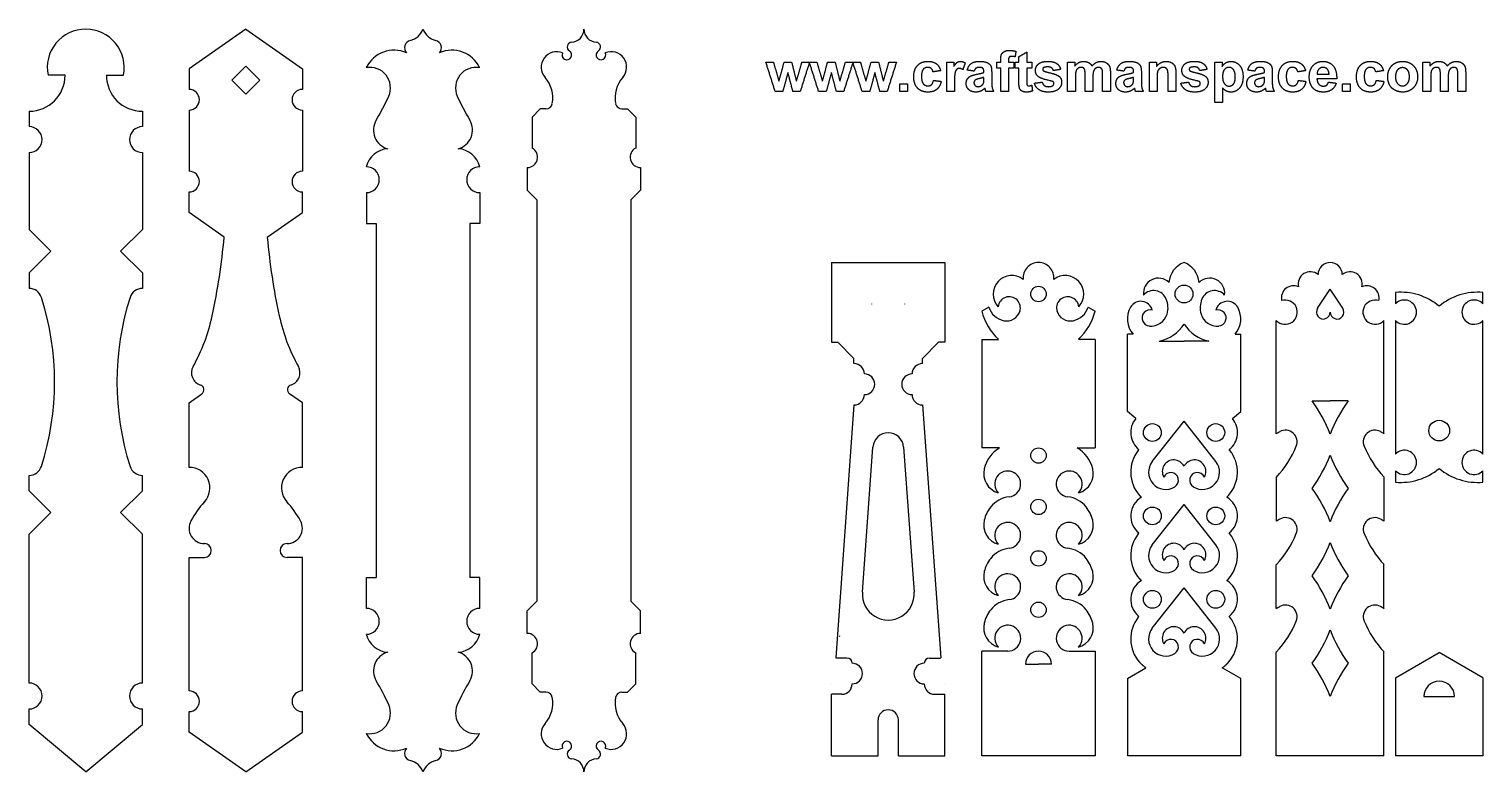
# Model space of a CAD drawing. Header units: millimetres. Extents: x -1019 to 824, y -1132 to 1157.
# Drawn here: x -1018 to 778, y -1132 to -214 of the extents above; entities that cross this region are included whole.
import ezdxf

# ---------------------------------------------------------------- set-up
doc = ezdxf.new("R2010")
doc.units = ezdxf.units.MM
doc.header["$MEASUREMENT"] = 0
doc.layers.add('Layer 03', color=5, linetype='Continuous')

msp = doc.modelspace()

# ---------------------------------------------------------------- linework, layer by layer
at = {"layer": 'Layer 03'}
for p, q in [((-973.2, -271.2), (-994.2, -271.2)), ((-922.2, -271.2), (-901.2, -271.2)), ((-386.3, -312.8), (-396.3, -322.8)), ((-396.3, -322.8), (-396.3, -361.2)), ((-278.3, -312.8), (-268.3, -322.8)), ((-268.3, -322.8), (-268.3, -361.2)), ((-390.3, -425.2), (-390.3, -920.7)), ((-274.3, -425.2), (-274.3, -920.7)), ((-1017.7, -461.7), (-990.8, -488.5)), ((-877.7, -461.7), (-904.6, -488.5)), ((-589.1, -454.2), (-589.1, -891.7)), ((-473.1, -454.2), (-473.1, -891.7)), ((-990.8, -488.5), (-1017.7, -515.4)), ((-904.6, -488.5), (-877.7, -515.4)), ((-26.4, -502.5), (113.6, -502.5)), ((-26.4, -502.5), (-26.4, -601)), ((113.6, -502.5), (113.6, -601)), ((574, -559), (589.5, -535.5)), ((605.1, -559), (589.5, -535.5)), ((670.2, -539.4), (670.2, -553.6)), ((778.2, -553.6), (778.2, -539.4)), ((523, -714), (523, -574)), ((656, -714), (656, -574)), ((670.2, -574), (670.2, -739.2)), ((778.2, -739.2), (778.2, -574)), ((339, -686.6), (339, -591)), ((479, -686.6), (479, -591)), ((-18.7, -601), (1.3, -621)), ((105.8, -601), (85.8, -621)), ((369.7, -748.2), (409, -698.5)), ((448.3, -748.2), (409, -698.5)), ((11.6, -909.8), (24.6, -730.5)), ((62.5, -730.5), (75.5, -909.8)), ((352.5, -734.5), (353.3, -733.5)), ((465.6, -734.5), (464.8, -733.5)), ((670.2, -759.6), (670.2, -773.8)), ((778.2, -773.8), (778.2, -759.6)), ((-990.8, -811.3), (-1017.7, -784.4)), ((-904.6, -811.3), (-877.7, -784.4)), ((369.7, -851.2), (409, -801.5)), ((448.3, -851.2), (409, -801.5)), ((-1017.7, -838.1), (-990.8, -811.3)), ((-877.7, -838.1), (-904.6, -811.3)), ((-1017.7, -1021.9), (-1017.7, -838.1)), ((-877.7, -1021.9), (-877.7, -838.1)), ((352.5, -837.5), (353.3, -836.5)), ((465.6, -837.5), (464.8, -836.5)), ((-820.1, -1031.7), (-820.1, -866.7)), ((-680.1, -1031.7), (-680.1, -866.7)), ((523, -930), (523, -875.4)), ((656, -930), (656, -875.4)), ((-601.1, -891.7), (-589.1, -891.7)), ((-601.1, -929.7), (-601.1, -891.7)), ((-461.1, -891.7), (-473.1, -891.7)), ((-461.1, -929.7), (-461.1, -891.7)), ((369.7, -954.2), (409, -904.5)), ((448.3, -954.2), (409, -904.5)), ((352.5, -940.5), (353.3, -939.5)), ((465.6, -940.5), (464.8, -939.5)), ((-15.7, -964.4), (-16.6, -964.2)), ((-396.3, -1023), (-396.3, -984.7)), ((-268.3, -1023), (-268.3, -984.7)), ((191.2, -982.5), (159.2, -982.5)), ((159.2, -1112), (159.2, -982.5)), ((267.1, -982.5), (299.2, -982.5)), ((523, -1112), (523, -983.4)), ((656, -1112), (656, -983.4)), ((778.2, -1015.4), (724.2, -984.3)), ((-386.3, -1033), (-396.3, -1023)), ((-278.3, -1033), (-268.3, -1023)), ((339, -1016.3), (339, -1112)), ((479, -1112), (479, -1016.3)), ((-26.4, -1112), (-26.4, -1035.7)), ((113.6, -1112), (113.6, -1035.7)), ((299.2, -1112), (159.2, -1112)), ((479, -1112), (339, -1112)), ((656, -1112), (523, -1112)), ((778.2, -1112), (670.2, -1112))]:
    msp.add_line(p, q, dxfattribs=at)
for points in [[(-750.1, -214.2), (-820.1, -263.2)], [(-750.1, -214.2), (-680.1, -263.2)], [(-820.1, -263.2), (-820.1, -288.7)], [(-750.1, -259.9), (-767.4, -277.3), (-750.1, -294.6)], [(-750.1, -259.9), (-732.8, -277.3), (-750.1, -294.6)], [(-680.1, -263.2), (-680.1, -288.7)], [(-1017.7, -315.7), (-1017.7, -334.7)], [(-877.7, -315.7), (-877.7, -334.7)], [(-820.1, -314.2), (-820.1, -389.8)], [(-680.1, -314.2), (-680.1, -389.8)], [(-379.3, -312.8), (-386.3, -312.8)], [(-285.3, -312.8), (-278.3, -312.8)], [(-1017.7, -366.7), (-1017.7, -461.7)], [(-877.7, -366.7), (-877.7, -461.7)], [(-402.3, -385.2), (-402.3, -413.2)], [(-262.3, -385.2), (-262.3, -413.2)], [(-820.1, -440.8), (-820.1, -415.3)], [(-680.1, -440.8), (-680.1, -415.3)], [(-601.1, -416.2), (-601.1, -454.2), (-589.1, -454.2)], [(-461.1, -416.2), (-461.1, -454.2), (-473.1, -454.2)], [(-402.3, -413.2), (-390.3, -425.2)], [(-262.3, -413.2), (-274.3, -425.2)], [(-776.7, -471.2), (-820.1, -440.8)], [(-723.5, -471.2), (-680.1, -440.8)], [(-1017.7, -515.4), (-1017.7, -534.4)], [(-877.7, -515.4), (-877.7, -534.4)], [(167.9, -557.5), (159.2, -562.5)], [(290.5, -557.5), (299.2, -562.5)], [(346.1, -591), (339, -591)], [(472, -591), (479, -591)], [(-26.4, -601), (-18.7, -601)], [(113.6, -601), (105.8, -601)], [(159.2, -597.4), (159.2, -731.4)], [(159.2, -597.4), (179.8, -597.4)], [(299.2, -597.4), (278.5, -597.4)], [(299.2, -597.4), (299.2, -731.4)], [(378.3, -599.7), (409, -599.7)], [(439.7, -599.7), (409, -599.7)], [(1.3, -627.4), (1.3, -621)], [(85.8, -627.4), (85.8, -621)], [(-820.1, -675.7), (-804.2, -664.5)], [(-820.1, -755.7), (-820.1, -675.7)], [(-680.1, -675.7), (-696, -664.5)], [(-680.1, -755.7), (-680.1, -675.7)], [(1.3, -678.4), (-21.3, -990.8)], [(85.8, -678.4), (108.4, -990.8)], [(567.3, -673.4), (589.5, -673.4)], [(611.8, -673.4), (589.5, -673.4)], [(349.4, -695.3), (339, -686.6)], [(468.7, -695.3), (479, -686.6)], [(181.2, -731.4), (159.2, -731.4)], [(277.1, -731.4), (299.2, -731.4)], [(-1017.7, -784.4), (-1017.7, -765.4)], [(-877.7, -784.4), (-877.7, -765.4)], [(523, -767.4), (523, -822)], [(656, -767.4), (656, -822)], [(-820.1, -866.7), (-801.1, -866.7)], [(-680.1, -866.7), (-699.1, -866.7)], [(-402.3, -932.7), (-390.3, -920.7)], [(-402.3, -960.7), (-402.3, -932.7)], [(-262.3, -932.7), (-274.3, -920.7)], [(-262.3, -960.7), (-262.3, -932.7)], [(299.2, -982.5), (299.2, -1112)], [(670.2, -1015.4), (724.2, -984.3)], [(-7.4, -991), (-20.4, -991), (-21.3, -990.8)], [(94.6, -991), (107.6, -991), (108.4, -990.8)], [(213.2, -998.5), (229.2, -998.5)], [(245.2, -998.5), (229.2, -998.5)], [(339, -1016.3), (362, -1003.1)], [(479, -1016.3), (456.1, -1003.1)], [(670.2, -1015.4), (670.2, -1112)], [(778.2, -1015.4), (778.2, -1112)], [(-379.3, -1033), (-386.3, -1033)], [(-285.3, -1033), (-278.3, -1033)], [(-13.7, -1035.7), (-26.4, -1035.7)], [(100.8, -1035.7), (113.6, -1035.7)], [(705.2, -1038.7), (743.2, -1038.7)], [(-1017.7, -1072.9), (-1017.7, -1053.9)], [(-877.7, -1072.9), (-877.7, -1053.9)], [(-820.1, -1082.7), (-820.1, -1057.2)], [(-680.1, -1082.7), (-680.1, -1057.2)], [(-947.7, -1131.7), (-1017.7, -1072.9)], [(-947.7, -1131.7), (-877.7, -1072.9)], [(31.1, -1112), (31.1, -1067.5)], [(56.1, -1112), (56.1, -1067.5)], [(-750.1, -1131.7), (-820.1, -1082.7)], [(-750.1, -1131.7), (-680.1, -1082.7)], [(-26.4, -1112), (31.1, -1112)], [(56.1, -1112), (113.6, -1112)]]:
    msp.add_lwpolyline(points, dxfattribs=at)
for centre, radius in [((229.2, -541.4), 9.5), ((409, -541.4), 11), ((724.2, -710.1), 12.8), ((369.9, -712.5), 11), ((448.2, -712.5), 11), ((229.2, -740.9), 9.5), ((229.2, -804.4), 9.5), ((369.9, -815.5), 11), ((448.2, -815.5), 11), ((229.2, -867.9), 9.5), ((369.9, -918.5), 11), ((448.2, -918.5), 11), ((229.2, -931.4), 9.5)]:
    msp.add_circle(centre, radius, dxfattribs=at)
for centre, radius, start, end in [((-947.7, -261.7), 47.5, 90, 191.537), ((-947.7, -261.7), 47.5, 348.463, 90), ((-552.1, -206.5), 22.3, 283.3308, 340), ((-510.1, -206.5), 22.3, 200, 256.6692), ((-348.6, -214.2), 16.3, 273.9261, 0), ((-316, -214.2), 16.3, 180, 266.0739), ((-544.8, -237.2), 9.16, 103.3308, 224.8222), ((-517.4, -237.2), 9.16, 315.1778, 76.6692), ((-347.1, -236.3), 5.82, 93.9261, 237.7218), ((-317.5, -236.3), 5.82, 302.2782, 86.0739), ((-566.9, -278.4), 38.1, 65.9358, 154.0642), ((-495.4, -278.4), 38.1, 25.9358, 114.0642), ((-366, -261.2), 19.1, 67.3523, 221.5125), ((-353.4, -246.2), 5.87, 153.3366, 57.7218), ((-311.3, -246.2), 5.87, 122.2782, 26.6634), ((-298.6, -261.2), 19.1, 318.4875, 112.6477), ((-596.7, -286.8), 25.4, 336.394, 100), ((-465.5, -286.8), 25.4, 80, 203.606), ((-1017.7, -271.2), 44.5, 270, 0), ((-877.7, -271.2), 44.5, 180, 270), ((-408.8, -299.1), 38.1, 349.1629, 41.5125), ((-255.8, -299.1), 38.1, 138.4875, 190.8371), ((-820.1, -301.4), 12.8, 270, 90), ((-680.1, -301.4), 12.8, 90, 270), ((-807.1, -194.8), 255, 328.8646, 336.394), ((-255.1, -194.8), 255, 203.606, 211.1354), ((-379.3, -304.8), 8.05, 270, 349.1629), ((-285.3, -304.8), 8.05, 190.8371, 270), ((-1017.7, -350.7), 16, 270, 90), ((-877.7, -350.7), 16, 90, 270), ((-568.5, -339), 23.8, 148.8646, 255), ((-493.8, -339), 23.8, 285, 31.1354), ((-572.6, -391.3), 29.4, 93.9827, 166.0173), ((-489.6, -391.3), 29.4, 13.9827, 86.0173), ((-402.3, -372.4), 12.8, 270, 61.9275), ((-262.3, -372.4), 12.8, 118.0725, 270), ((-820.1, -402.5), 12.8, 270, 90), ((-680.1, -402.5), 12.8, 90, 270), ((-601.1, -400.2), 16, 270, 90), ((-461.1, -400.2), 16, 90, 270), ((-1547.2, -403.8), 773.4, 347.704, 355), ((47, -403.8), 773.4, 185, 192.296), ((229.2, -521.5), 19, 90, 185.6307), ((229.2, -521.5), 19, 354.3693, 90), ((419.2, -529.5), 28.9, 110.6769, 175.3085), ((398.8, -529.5), 28.9, 4.6915, 69.3231), ((589.5, -517.5), 15, 90, 179.4505), ((589.5, -517.5), 15, 0.5495, 90), ((196.2, -541.5), 23, 52.3195, 222.8938), ((262.1, -541.5), 23, 317.1062, 127.6805), ((565, -528.9), 15, 50.618, 194.3529), ((614.1, -528.9), 15, 345.6471, 129.382), ((-1017.7, -550.4), 16, 17.7138, 90), ((-877.7, -550.4), 16, 90, 162.2862), ((377.4, -540.4), 18.6, 45.4297, 186.9039), ((371.4, -554.2), 17, 22.8033, 137.1967), ((440.7, -540.4), 18.6, 353.0961, 134.5703), ((446.7, -554.2), 17, 42.8033, 157.1967), ((544.2, -546.2), 15, 65.2583, 192.6238), ((634.9, -546.2), 15, 347.3762, 114.7417), ((-1329.2, -649.9), 343, 342.2861, 17.7139), ((-566.2, -649.9), 343, 162.2861, 197.7139), ((27.6, -586.4), 33, 97.9687, 98.2111), ((59.5, -586.4), 33, 81.7889, 82.0313), ((193, -558.6), 13.8, 341.3377, 173.8245), ((265.3, -558.6), 13.8, 6.1755, 198.6623), ((355.6, -565.1), 14.7, 15.2581, 150.1591), ((361.8, -558.2), 27.4, 343.1584, 22.8033), ((456.3, -558.2), 27.4, 157.1967, 196.8416), ((462.5, -565.1), 14.7, 29.8409, 164.7419), ((534, -563.8), 15, 222.8334, 107.3125), ((645, -563.8), 15, 72.6875, 317.1666), ((676.7, -613), 73.8, 50, 95.0784), ((681.2, -563.8), 15, 222.8334, 137.1666), ((771.7, -613), 73.8, 84.9216, 130), ((767.2, -563.8), 15, 42.8334, 317.1666), ((-1016.8, -519.4), 230.6, 331.0216, 347.704), ((-483.3, -519.4), 230.6, 192.296, 208.9784), ((225.9, -546.4), 68.6, 193.5463, 227.8677), ((191.3, -550.4), 24.5, 196.9032, 258.2404), ((189.8, -557.5), 17.2, 258.2404, 344.4875), ((196.2, -541.5), 23, 296.1818, 296.2033), ((268.5, -557.5), 17.2, 195.5125, 281.7596), ((262.1, -541.5), 23, 243.7967, 243.8182), ((267.1, -550.4), 24.5, 281.7596, 343.0968), ((232.4, -546.4), 68.6, 312.1323, 346.4537), ((367.8, -572.1), 28.8, 150.1591, 220.9591), ((367.1, -570.9), 10, 74.111, 264.8647), ((368, -560.1), 20.9, 264.8647, 343.1584), ((450, -560.1), 20.9, 196.8416, 275.1353), ((451, -570.9), 10, 275.1353, 105.889), ((450.3, -572.1), 28.8, 319.0409, 29.8409), ((581.1, -563.8), 8.49, 146.0284, 0), ((598, -563.8), 8.49, 180, 33.9716), ((367.8, -551.7), 49.2, 282.3283, 326.8869), ((450.3, -551.7), 49.2, 213.1131, 257.6717), ((1.3, -640.1), 12.8, 360, 90), ((85.8, -640.1), 12.8, 90, 180), ((-801.3, -638.7), 15.8, 151.0216, 253.0969), ((-698.9, -638.7), 15.8, 286.9031, 28.9784), ((14.1, -652.9), 12.8, 270, 90), ((73.1, -652.9), 12.8, 90, 270), ((-807.6, -659.6), 6, 304.9998, 73.0969), ((-692.6, -659.6), 6, 106.9031, 235.0002), ((1.3, -665.6), 12.8, 270, 0), ((85.8, -665.6), 12.8, 180, 270), ((432, -773.1), 168, 20.3573, 36.3808), ((747.1, -773.1), 168, 143.6192, 159.6427), ((369.9, -712.5), 26.8, 140, 231.6674), ((448.2, -712.5), 26.8, 308.3326, 40), ((43.6, -731.9), 19, 4.1366, 175.8634), ((588.4, -820.6), 125, 119.1557, 121.5129), ((534.4, -723.9), 14.3, 337.6504, 119.1557), ((644.7, -723.9), 14.3, 60.8443, 202.3496), ((590.7, -820.6), 125, 58.4871, 60.8443), ((202.6, -767.1), 41.6, 120.9322, 166.3939), ((255.7, -767.1), 41.6, 13.6061, 59.0678), ((386.4, -761.4), 43.3, 141.6674, 221.6445), ((431.6, -761.4), 43.3, 318.3555, 38.3326), ((432, -681.8), 125, 316.7417, 337.6504), ((747.1, -681.8), 125, 202.3496, 223.2583), ((681.2, -749.4), 15, 222.8334, 137.1666), ((767.2, -749.4), 15, 42.8334, 317.1666), ((-1017.7, -749.4), 16, 270, 342.2862), ((-877.7, -749.4), 16, 197.7138, 270), ((386.4, -761.4), 21.3, 141.6674, 301.6217), ((396.3, -760.5), 14.2, 26.5038, 209.7111), ((421.8, -760.5), 14.2, 330.2889, 153.4962), ((431.6, -761.4), 21.3, 238.3783, 38.3326), ((432, -681.8), 168, 323.6192, 339.6427), ((747.1, -681.8), 168, 200.3573, 216.3808), ((-819.7, -781), 25.4, 317.345, 90.9573), ((-680.5, -781), 25.4, 89.0427, 222.655), ((186.3, -763.1), 24.8, 166.3939, 254.3052), ((191.2, -776), 16, 276.4037, 223.1714), ((267.1, -776), 16, 316.8286, 263.5963), ((272.1, -763.1), 24.8, 285.6948, 13.6061), ((392.6, -771.4), 9.51, 301.6217, 155.9602), ((425.5, -771.4), 9.51, 24.0398, 238.3783), ((676.7, -700.3), 73.8, 264.9216, 310), ((771.7, -700.3), 73.8, 230, 275.0784), ((432, -881.1), 168, 20.3573, 36.3808), ((747.1, -881.1), 168, 143.6192, 159.6427), ((-714.7, -877.7), 117.4, 137.345, 151.4197), ((-785.5, -877.7), 117.4, 28.5803, 42.655), ((202.6, -830.6), 41.6, 141.0163, 166.3939), ((196.8, -825.9), 34.2, 96.4039, 141.0163), ((261.5, -825.9), 34.2, 38.9837, 83.5961), ((255.7, -830.6), 41.6, 13.6061, 38.9837), ((369.9, -815.5), 26.8, 120.563, 231.6674), ((448.2, -815.5), 26.8, 308.3326, 59.437), ((-801.1, -830.7), 19, 151.4196, 270), ((-699.1, -830.7), 19, 270, 28.5804), ((186.3, -826.6), 24.8, 166.3939, 254.3052), ((191.2, -839.5), 16, 276.4037, 223.1714), ((267.1, -839.5), 16, 316.8286, 263.5963), ((272.1, -826.6), 24.8, 285.6948, 13.6061), ((588.4, -928.6), 125, 119.1557, 121.5129), ((534.4, -831.9), 14.3, 337.6504, 119.1557), ((644.7, -831.9), 14.3, 60.8443, 202.3496), ((590.7, -928.6), 125, 58.4871, 60.8443), ((386.4, -864.4), 43.3, 141.6674, 221.6445), ((431.6, -864.4), 43.3, 318.3555, 38.3326), ((432, -789.8), 125, 316.7417, 337.6504), ((747.1, -789.8), 125, 202.3496, 223.2583), ((-801.1, -858.2), 8.5, 270, 90), ((-699.1, -858.2), 8.5, 90, 270), ((196.8, -889.4), 34.2, 96.4039, 141.0163), ((261.5, -889.4), 34.2, 38.9837, 83.5961), ((386.4, -864.4), 21.3, 141.6674, 301.6217), ((396.3, -863.5), 14.2, 26.5038, 209.7111), ((421.8, -863.5), 14.2, 330.2889, 153.4962), ((431.6, -864.4), 21.3, 238.3783, 38.3326), ((432, -789.8), 168, 323.6192, 339.6427), ((747.1, -789.8), 168, 200.3573, 216.3808), ((202.6, -894.1), 41.6, 141.0163, 166.3939), ((255.7, -894.1), 41.6, 13.6061, 38.9837), ((392.6, -874.4), 9.51, 301.6217, 155.9602), ((425.5, -874.4), 9.51, 24.0398, 238.3783), ((186.3, -890.1), 24.8, 166.3939, 254.3052), ((191.2, -903), 16, 276.4037, 223.1714), ((267.1, -903), 16, 316.8286, 263.5963), ((272.1, -890.1), 24.8, 285.6948, 13.6061), ((369.9, -918.5), 26.8, 120.563, 231.6674), ((448.2, -918.5), 26.8, 308.3326, 59.437), ((432, -989.1), 168, 20.3573, 36.3808), ((747.1, -989.1), 168, 143.6192, 159.6427), ((43.6, -912.1), 32, 175.8634, 4.1366), ((-601.1, -945.7), 16, 270, 90), ((-461.1, -945.7), 16, 90, 270), ((202.6, -957.6), 41.6, 141.0163, 166.3939), ((196.8, -952.9), 34.2, 96.4039, 141.0163), ((261.5, -952.9), 34.2, 38.9837, 83.5961), ((255.7, -957.6), 41.6, 13.6061, 38.9837), ((588.4, -1036.6), 125, 119.1557, 121.5129), ((534.4, -939.9), 14.3, 337.6504, 119.1557), ((644.7, -939.9), 14.3, 60.8443, 202.3496), ((590.7, -1036.6), 125, 58.4871, 60.8443), ((186.3, -953.6), 24.8, 166.3939, 254.3052), ((191.2, -966.5), 16, 270, 223.1714), ((267.1, -966.5), 16, 316.8286, 270), ((272.1, -953.6), 24.8, 285.6948, 13.6061), ((386.4, -967.4), 43.3, 141.6674, 221.6445), ((431.6, -967.4), 43.3, 318.3555, 38.3326), ((432, -897.8), 125, 316.7417, 337.6504), ((747.1, -897.8), 125, 202.3496, 223.2583), ((-572.6, -954.6), 29.4, 193.9827, 266.0173), ((-489.6, -954.6), 29.4, 273.9827, 346.0173), ((-402.3, -973.4), 12.8, 298.0725, 90), ((-262.3, -973.4), 12.8, 90, 241.9275), ((386.4, -967.4), 21.3, 141.6674, 301.6217), ((396.3, -966.5), 14.2, 26.5038, 209.7111), ((392.6, -977.4), 9.51, 301.6217, 155.9602), ((421.8, -966.5), 14.2, 330.2889, 153.4962), ((425.5, -977.4), 9.51, 24.0398, 238.3783), ((431.6, -967.4), 21.3, 238.3783, 38.3326), ((432, -897.8), 168, 323.6192, 339.6427), ((747.1, -897.8), 168, 200.3573, 216.3808), ((-568.5, -1006.9), 23.8, 105, 211.1354), ((-493.8, -1006.9), 23.8, 328.8646, 75), ((229.2, -998.5), 16, 90, 180), ((229.2, -998.5), 16, 0, 90), ((-7.4, -997.5), 6.5, 0, 90), ((-0.9, -1010.2), 12.7, 270, 90), ((88.1, -1010.2), 12.8, 90, 270), ((94.6, -997.5), 6.5, 90, 180), ((432, -1097.1), 168, 20.3573, 36.3808), ((747.1, -1097.1), 168, 143.6192, 159.6427), ((-1017.7, -1037.9), 16, 270, 90), ((-877.7, -1037.9), 16, 90, 270), ((-807.1, -1151), 255, 23.606, 31.1354), ((-255.1, -1151), 255, 148.8646, 156.394), ((-13.7, -1023), 12.8, 179.9998, 180.0002), ((-13.7, -1023), 12.7, 270, 0), ((100.8, -1023), 12.7, 180, 270), ((100.8, -1023), 12.8, 359.9998, 0.0002), ((724.2, -1038.7), 19, 0, 180), ((-820.1, -1044.4), 12.8, 270, 90), ((-680.1, -1044.4), 12.8, 90, 270), ((-408.8, -1046.7), 38.1, 318.4875, 10.8371), ((-379.3, -1041.1), 8.05, 10.8371, 90), ((-255.8, -1046.7), 38.1, 169.1629, 221.5125), ((-285.3, -1041.1), 8.05, 90, 169.1629), ((-596.7, -1059.1), 25.4, 260, 23.606), ((-465.5, -1059.1), 25.4, 156.394, 280), ((43.6, -1067.5), 12.5, 90, 180), ((43.6, -1067.5), 12.5, 360, 90), ((-366, -1084.7), 19.1, 138.4875, 292.6477), ((-298.6, -1084.7), 19.1, 247.3523, 41.5125), ((-566.9, -1067.4), 38.1, 205.9358, 294.0642), ((-495.4, -1067.4), 38.1, 245.9358, 334.0642), ((-353.4, -1099.7), 5.87, 302.2782, 206.6634), ((-311.3, -1099.7), 5.87, 333.3366, 237.7218), ((-544.8, -1108.7), 9.16, 135.1778, 256.6692), ((-517.4, -1108.7), 9.16, 283.3308, 44.8222), ((-347.1, -1109.6), 5.82, 122.2782, 266.0739), ((-317.5, -1109.6), 5.82, 273.9261, 57.7218), ((-552.1, -1139.3), 22.3, 20, 76.6692), ((-510.1, -1139.3), 22.3, 103.3308, 160), ((-348.6, -1131.7), 16.3, 360, 86.0739), ((-316, -1131.7), 16.3, 93.9261, 180)]:
    msp.add_arc(centre, radius, start, end, dxfattribs=at)
for points in [[(182.5, -252.3), (182.5, -247.8), (183.5, -245.5)], [(183.5, -245.5), (184.4, -243.3), (187, -241.9)], [(187, -241.9), (189.5, -240.5), (193.5, -240.5)], [(193, -248.9), (192.1, -249.8), (192.1, -252.5)], [(195.9, -247.9), (193.9, -247.9), (193, -248.9)], [(193.5, -240.5), (197.5, -240.5), (201.3, -241.7)], [(200.3, -248.5), (198, -247.9), (195.9, -247.9)], [(201.3, -241.7), (200.8, -245.1), (200.3, -248.5)], [(205, -248.2), (209.8, -245.4), (214.6, -242.7)], [(205, -255), (205, -251.6), (205, -248.2)], [(214.6, -242.7), (214.6, -248.8), (214.6, -255)], [(-96.1, -291.1), (-101.8, -273.1), (-107.6, -255)], [(-107.6, -255), (-102.9, -255), (-98.2, -255)], [(-98.2, -255), (-94.8, -266.8), (-91.4, -278.7)], [(-91.4, -278.7), (-88.2, -266.8), (-85, -255)], [(-80.3, -267.9), (-83.5, -279.5), (-86.6, -291.1)], [(-85, -255), (-80.4, -255), (-75.7, -255)], [(-74.2, -291.1), (-77.2, -279.5), (-80.3, -267.9)], [(-75.7, -255), (-72.8, -266.8), (-69.8, -278.7)], [(-69.8, -278.7), (-66.4, -266.8), (-63, -255)], [(-53.6, -255), (-59.4, -273.1), (-65.1, -291.1)], [(-63, -255), (-58.3, -255), (-53.6, -255)], [(-42.4, -291.1), (-48.1, -273.1), (-53.9, -255)], [(-53.9, -255), (-49.2, -255), (-44.5, -255)], [(-44.5, -255), (-41.1, -266.8), (-37.7, -278.7)], [(-37.7, -278.7), (-34.5, -266.8), (-31.3, -255)], [(-26.6, -267.9), (-29.8, -279.5), (-32.9, -291.1)], [(-31.3, -255), (-26.7, -255), (-22, -255)], [(-20.5, -291.1), (-23.5, -279.5), (-26.6, -267.9)], [(-22, -255), (-19.1, -266.8), (-16.1, -278.7)], [(-16.1, -278.7), (-12.7, -266.8), (-9.2, -255)], [(0.1, -255), (-5.7, -273.1), (-11.4, -291.1)], [(-9.2, -255), (-4.6, -255), (0.1, -255)], [(11.3, -291.1), (5.6, -273.1), (-0.2, -255)], [(-0.2, -255), (4.5, -255), (9.2, -255)], [(9.2, -255), (12.6, -266.8), (16, -278.7)], [(16, -278.7), (19.2, -266.8), (22.4, -255)], [(27.1, -267.9), (24, -279.5), (20.8, -291.1)], [(22.4, -255), (27, -255), (31.7, -255)], [(33.2, -291.1), (30.2, -279.5), (27.1, -267.9)], [(31.7, -255), (34.6, -266.8), (37.6, -278.7)], [(37.6, -278.7), (41, -266.8), (44.5, -255)], [(53.8, -255), (48, -273.1), (42.3, -291.1)], [(44.5, -255), (49.1, -255), (53.8, -255)], [(75.1, -273.1), (75.1, -264.1), (79.8, -259.1)], [(79.8, -259.1), (84.5, -254.1), (92.5, -254.1)], [(86.8, -264), (84.7, -266.5), (84.7, -272.4)], [(92.4, -261.5), (88.9, -261.5), (86.8, -264)], [(96.7, -262.9), (95.1, -261.5), (92.4, -261.5)], [(92.5, -254.1), (99, -254.1), (102.9, -256.9)], [(98.9, -267), (98.4, -264.3), (96.7, -262.9)], [(108.4, -265.5), (103.7, -266.3), (98.9, -267)], [(102.9, -256.9), (106.7, -259.7), (108.4, -265.5)], [(115.8, -291.1), (115.8, -273.1), (115.8, -255)], [(115.8, -255), (120.3, -255), (124.8, -255)], [(124.8, -255), (124.8, -257.6), (124.8, -260.1)], [(124.8, -260.1), (127, -256.5), (128.7, -255.3)], [(126.2, -267.8), (125.4, -270.7), (125.4, -280)], [(128.3, -263.8), (126.9, -264.9), (126.2, -267.8)], [(131.5, -262.7), (129.6, -262.7), (128.3, -263.8)], [(128.7, -255.3), (130.5, -254.1), (132.7, -254.1)], [(135.7, -264.3), (133.5, -262.7), (131.5, -262.7)], [(132.7, -254.1), (135.8, -254.1), (138.7, -255.9)], [(138.7, -255.9), (137.2, -260.1), (135.7, -264.3)], [(141.2, -264.9), (142.6, -259.4), (146.1, -256.7)], [(149.8, -266.1), (145.5, -265.5), (141.2, -264.9)], [(146.1, -256.7), (149.6, -254.1), (156.5, -254.1)], [(152, -262.5), (150.6, -263.5), (149.8, -266.1)], [(155.7, -261.5), (153.3, -261.5), (152, -262.5)], [(152.8, -270), (159.3, -268.8), (161.8, -267.7)], [(160.5, -262.7), (159.3, -261.5), (155.7, -261.5)], [(156.5, -254.1), (162.8, -254.1), (165.8, -255.6)], [(161.8, -266.7), (161.8, -263.9), (160.5, -262.7)], [(161.8, -267.7), (161.8, -267.2), (161.8, -266.7)], [(165.8, -255.6), (168.9, -257.1), (170.1, -259.5)], [(170.1, -259.5), (171.4, -261.8), (171.4, -268)], [(171.4, -268), (171.4, -273.6), (171.4, -279.2)], [(177.6, -255), (180, -255), (182.5, -255)], [(177.6, -262.4), (177.6, -258.7), (177.6, -255)], [(182.5, -262.4), (180, -262.4), (177.6, -262.4)], [(182.5, -255), (182.5, -253.7), (182.5, -252.3)], [(182.5, -291.1), (182.5, -276.8), (182.5, -262.4)], [(192.1, -252.5), (192.1, -253.8), (192.1, -255)], [(192.1, -255), (195.5, -255), (198.9, -255)], [(198.9, -262.4), (195.5, -262.4), (192.1, -262.4)], [(192.1, -262.4), (192.1, -276.8), (192.1, -291.1)], [(198.9, -255), (198.9, -258.7), (198.9, -262.4)], [(200.4, -262.4), (200.4, -258.7), (200.4, -255)], [(200.4, -255), (202.7, -255), (205, -255)], [(205, -262.4), (202.7, -262.4), (200.4, -262.4)], [(205, -278.3), (205, -270.4), (205, -262.4)], [(214.6, -255), (217.8, -255), (221.1, -255)], [(221.1, -262.4), (217.8, -262.4), (214.6, -262.4)], [(214.6, -262.4), (214.6, -269.9), (214.6, -277.3)], [(221.1, -255), (221.1, -258.7), (221.1, -262.4)], [(225.4, -265.3), (225.4, -260.5), (229.1, -257.3)], [(229.7, -273.4), (225.4, -270.5), (225.4, -265.3)], [(229.1, -257.3), (232.8, -254.1), (240.6, -254.1)], [(235.4, -261.9), (234.4, -262.7), (234.4, -263.9)], [(234.4, -263.9), (234.4, -265), (235.3, -265.7)], [(235.3, -265.7), (236.6, -266.7), (244.2, -268.4)], [(240.8, -260.9), (237.1, -260.9), (235.4, -261.9)], [(240.6, -254.1), (248, -254.1), (251.6, -256.6)], [(245.4, -262.1), (243.8, -260.9), (240.8, -260.9)], [(244.2, -268.4), (251.8, -270.2), (254.8, -272.7)], [(247.6, -265.5), (247.1, -263.3), (245.4, -262.1)], [(256.6, -264), (252.1, -264.7), (247.6, -265.5)], [(251.6, -256.6), (255.2, -259.1), (256.6, -264)], [(265.2, -255), (269.5, -255), (273.9, -255)], [(265.2, -291.1), (265.2, -273.1), (265.2, -255)], [(273.9, -259.9), (278.6, -254.1), (285.1, -254.1)], [(273.9, -255), (273.9, -257.5), (273.9, -259.9)], [(275.5, -266.1), (274.8, -268.4), (274.8, -273.6)], [(278, -262.7), (276.3, -263.9), (275.5, -266.1)], [(281.9, -261.5), (279.8, -261.5), (278, -262.7)], [(284.8, -262.2), (283.7, -261.5), (281.9, -261.5)], [(286.3, -264.5), (285.8, -263), (284.8, -262.2)], [(285.1, -254.1), (288.6, -254.1), (291.1, -255.5)], [(286.8, -271.3), (286.8, -266), (286.3, -264.5)], [(291.1, -255.5), (293.6, -257), (295.3, -259.9)], [(295.3, -259.9), (297.6, -257), (300.4, -255.5)], [(297.2, -266.3), (296.4, -268.7), (296.4, -273.8)], [(299.7, -262.7), (297.9, -263.9), (297.2, -266.3)], [(303.4, -261.5), (301.4, -261.5), (299.7, -262.7)], [(300.4, -255.5), (303.1, -254.1), (306.2, -254.1)], [(307.5, -263.5), (306.1, -261.5), (303.4, -261.5)], [(306.2, -254.1), (310.2, -254.1), (312.9, -255.7)], [(308.4, -270.5), (308.4, -265.1), (307.5, -263.5)], [(312.9, -255.7), (315.7, -257.3), (317, -260.5)], [(317, -260.5), (318, -262.8), (318, -268)], [(318, -268), (318, -279.5), (318, -291.1)], [(326, -264.9), (327.5, -259.4), (331, -256.7)], [(334.7, -266.1), (330.3, -265.5), (326, -264.9)], [(331, -256.7), (334.5, -254.1), (341.4, -254.1)], [(336.8, -262.5), (335.5, -263.5), (334.7, -266.1)], [(340.6, -261.5), (338.2, -261.5), (336.8, -262.5)], [(337.6, -270), (344.2, -268.8), (346.7, -267.7)], [(345.4, -262.7), (344.1, -261.5), (340.6, -261.5)], [(341.4, -254.1), (347.6, -254.1), (350.7, -255.6)], [(346.7, -266.7), (346.7, -263.9), (345.4, -262.7)], [(346.7, -267.7), (346.7, -267.2), (346.7, -266.7)], [(350.7, -255.6), (353.8, -257.1), (355, -259.5)], [(355, -259.5), (356.3, -261.8), (356.3, -268)], [(356.3, -268), (356.3, -273.6), (356.3, -279.2)], [(366.2, -291.1), (366.2, -273.1), (366.2, -255)], [(366.2, -255), (370.6, -255), (375.1, -255)], [(375.1, -260.3), (379.8, -254.1), (386.9, -254.1)], [(375.1, -255), (375.1, -257.6), (375.1, -260.3)], [(376.4, -266.5), (375.7, -268.7), (375.7, -274.8)], [(379.1, -262.9), (377.2, -264.2), (376.4, -266.5)], [(383.5, -261.5), (381, -261.5), (379.1, -262.9)], [(386.7, -262.4), (385.4, -261.5), (383.5, -261.5)], [(388.7, -265.1), (388.1, -263.4), (386.7, -262.4)], [(386.9, -254.1), (390, -254.1), (392.6, -255.2)], [(389.3, -272.7), (389.3, -266.8), (388.7, -265.1)], [(392.6, -255.2), (395.2, -256.4), (396.5, -258.1)], [(396.5, -258.1), (397.8, -259.9), (398.3, -262.2)], [(398.3, -262.2), (398.9, -264.4), (398.9, -268.6)], [(398.9, -268.6), (398.9, -279.9), (398.9, -291.1)], [(406.3, -265.3), (406.3, -260.5), (410, -257.3)], [(410.6, -273.4), (406.3, -270.5), (406.3, -265.3)], [(410, -257.3), (413.7, -254.1), (421.5, -254.1)], [(416.3, -261.9), (415.2, -262.7), (415.2, -263.9)], [(415.2, -263.9), (415.2, -265), (416.2, -265.7)], [(416.2, -265.7), (417.5, -266.7), (425.1, -268.4)], [(421.7, -260.9), (417.9, -260.9), (416.3, -261.9)], [(421.5, -254.1), (428.9, -254.1), (432.5, -256.6)], [(426.3, -262.1), (424.7, -260.9), (421.7, -260.9)], [(425.1, -268.4), (432.7, -270.2), (435.7, -272.7)], [(428.5, -265.5), (427.9, -263.3), (426.3, -262.1)], [(437.4, -264), (433, -264.7), (428.5, -265.5)], [(432.5, -256.6), (436.1, -259.1), (437.4, -264)], [(447, -255), (451.5, -255), (456, -255)], [(447, -305), (447, -280), (447, -255)], [(456, -255), (456, -257.6), (456, -260.3)], [(456, -260.3), (457.7, -257.6), (460.6, -255.8)], [(458.8, -264.3), (456.6, -267), (456.6, -272.5)], [(464.6, -261.5), (461.1, -261.5), (458.8, -264.3)], [(460.6, -255.8), (463.5, -254.1), (467.1, -254.1)], [(470.1, -264.3), (467.9, -261.5), (464.6, -261.5)], [(467.1, -254.1), (473.2, -254.1), (477.6, -259)], [(472.3, -272.9), (472.3, -267.1), (470.1, -264.3)], [(477.6, -259), (481.9, -264), (481.9, -272.9)], [(487.8, -264.9), (489.2, -259.4), (492.7, -256.7)], [(496.4, -266.1), (492.1, -265.5), (487.8, -264.9)], [(492.7, -256.7), (496.2, -254.1), (503.1, -254.1)], [(498.6, -262.5), (497.2, -263.5), (496.4, -266.1)], [(502.3, -261.5), (499.9, -261.5), (498.6, -262.5)], [(499.4, -270), (505.9, -268.8), (508.4, -267.7)], [(507.2, -262.7), (505.9, -261.5), (502.3, -261.5)], [(503.1, -254.1), (509.4, -254.1), (512.4, -255.6)], [(508.4, -266.7), (508.4, -263.9), (507.2, -262.7)], [(508.4, -267.7), (508.4, -267.2), (508.4, -266.7)], [(512.4, -255.6), (515.5, -257.1), (516.8, -259.5)], [(516.8, -259.5), (518, -261.8), (518, -268)], [(518, -268), (518, -273.6), (518, -279.2)], [(525.7, -273.1), (525.7, -264.1), (530.4, -259.1)], [(530.4, -259.1), (535.1, -254.1), (543.1, -254.1)], [(537.4, -264), (535.3, -266.5), (535.3, -272.4)], [(543, -261.5), (539.5, -261.5), (537.4, -264)], [(547.3, -262.9), (545.7, -261.5), (543, -261.5)], [(543.1, -254.1), (549.6, -254.1), (553.5, -256.9)], [(549.5, -267), (549, -264.3), (547.3, -262.9)], [(559.1, -265.5), (554.3, -266.3), (549.5, -267)], [(553.5, -256.9), (557.4, -259.7), (559.1, -265.5)], [(563.7, -273.3), (563.7, -264.3), (568.4, -259.2)], [(568.4, -259.2), (573.1, -254.1), (580.3, -254.1)], [(575.5, -263.7), (573.4, -266), (573.4, -269.8)], [(580.8, -261.5), (577.6, -261.5), (575.5, -263.7)], [(580.3, -254.1), (588.5, -254.1), (593.1, -259.4)], [(585.9, -263.6), (583.8, -261.5), (580.8, -261.5)], [(588.1, -269.8), (588, -265.7), (585.9, -263.6)], [(593.1, -259.4), (597.8, -264.7), (597.6, -275.7)], [(622, -273.1), (622, -264.1), (626.7, -259.1)], [(626.7, -259.1), (631.4, -254.1), (639.4, -254.1)], [(633.7, -264), (631.6, -266.5), (631.6, -272.4)], [(639.3, -261.5), (635.8, -261.5), (633.7, -264)], [(643.6, -262.9), (642, -261.5), (639.3, -261.5)], [(639.4, -254.1), (645.9, -254.1), (649.8, -256.9)], [(645.8, -267), (645.3, -264.3), (643.6, -262.9)], [(655.3, -265.5), (650.6, -266.3), (645.8, -267)], [(649.8, -256.9), (653.7, -259.7), (655.3, -265.5)], [(660.6, -272.6), (660.6, -267.8), (662.9, -263.3)], [(662.9, -263.3), (665.3, -258.8), (669.5, -256.4)], [(669.5, -256.4), (673.8, -254.1), (679.1, -254.1)], [(672.7, -264.7), (670.2, -267.6), (670.2, -273.1)], [(678.8, -261.8), (675.2, -261.8), (672.7, -264.7)], [(685, -264.7), (682.5, -261.8), (678.8, -261.8)], [(679.1, -254.1), (687.2, -254.1), (692.4, -259.4)], [(687.4, -273), (687.4, -267.6), (685, -264.7)], [(692.4, -259.4), (697.6, -264.8), (697.6, -273)], [(704.1, -255), (708.4, -255), (712.8, -255)], [(704.1, -291.1), (704.1, -273.1), (704.1, -255)], [(712.8, -259.9), (717.5, -254.1), (724, -254.1)], [(712.8, -255), (712.8, -257.5), (712.8, -259.9)], [(714.4, -266.1), (713.7, -268.4), (713.7, -273.6)], [(716.9, -262.7), (715.2, -263.9), (714.4, -266.1)], [(720.8, -261.5), (718.6, -261.5), (716.9, -262.7)], [(723.7, -262.2), (722.6, -261.5), (720.8, -261.5)], [(725.2, -264.5), (724.7, -263), (723.7, -262.2)], [(724, -254.1), (727.4, -254.1), (730, -255.5)], [(725.7, -271.3), (725.7, -266), (725.2, -264.5)], [(730, -255.5), (732.5, -257), (734.2, -259.9)], [(734.2, -259.9), (736.5, -257), (739.3, -255.5)], [(736.1, -266.3), (735.3, -268.7), (735.3, -273.8)], [(738.6, -262.7), (736.8, -263.9), (736.1, -266.3)], [(742.3, -261.5), (740.3, -261.5), (738.6, -262.7)], [(739.3, -255.5), (742, -254.1), (745.1, -254.1)], [(746.3, -263.5), (745, -261.5), (742.3, -261.5)], [(745.1, -254.1), (749.1, -254.1), (751.8, -255.7)], [(747.3, -270.5), (747.3, -265.1), (746.3, -263.5)], [(751.8, -255.7), (754.6, -257.3), (755.9, -260.5)], [(755.9, -260.5), (756.9, -262.8), (756.9, -268)], [(756.9, -268), (756.9, -279.5), (756.9, -291.1)], [(57.8, -291.1), (57.8, -286.3), (57.8, -281.6)], [(57.8, -281.6), (62.6, -281.6), (67.4, -281.6)], [(67.4, -281.6), (67.4, -286.3), (67.4, -291.1)], [(79.8, -287), (75.1, -282), (75.1, -273.1)], [(92.4, -292), (84.5, -292), (79.8, -287)], [(84.7, -272.4), (84.7, -278.9), (86.8, -281.6)], [(86.8, -281.6), (89, -284.3), (92.6, -284.3)], [(92.6, -284.3), (95.3, -284.3), (97, -282.8)], [(97, -282.8), (98.8, -281.3), (99.5, -277.5)], [(99.5, -277.5), (104.3, -278.2), (109.1, -278.8)], [(109.1, -278.8), (107.6, -285.3), (103.5, -288.7)], [(125.4, -280), (125.4, -285.5), (125.4, -291.1)], [(139.9, -281.4), (139.9, -278.3), (141.3, -275.9)], [(143.1, -289), (139.9, -286), (139.9, -281.4)], [(141.3, -275.9), (142.8, -273.5), (145.3, -272.2)], [(145.3, -272.2), (147.9, -271), (152.8, -270)], [(151.3, -277), (149.5, -278.3), (149.5, -280.3)], [(149.5, -280.3), (149.5, -282.3), (150.9, -283.8)], [(150.9, -283.8), (152.3, -285.3), (154.6, -285.3)], [(156.3, -275.3), (152.4, -276.1), (151.3, -277)], [(154.6, -285.3), (157, -285.3), (159.3, -283.6)], [(161.8, -273.8), (160.1, -274.4), (156.3, -275.3)], [(163, -287.2), (160.6, -289.6), (157.8, -290.8)], [(159.3, -283.6), (161, -282.3), (161.5, -280.4)], [(161.5, -280.4), (161.8, -279.2), (161.8, -275.7)], [(161.8, -275.7), (161.8, -274.8), (161.8, -273.8)], [(163.4, -288.3), (163.1, -287.5), (163, -287.2)], [(171.4, -279.2), (171.4, -284), (171.9, -286.3)], [(171.9, -286.3), (172.4, -288.5), (173.9, -291.1)], [(205.3, -285.1), (205, -283.5), (205, -278.3)], [(206.7, -288.9), (205.7, -287.5), (205.3, -285.1)], [(214.6, -277.3), (214.6, -281.9), (214.8, -282.6)], [(214.8, -282.6), (215, -283.4), (215.6, -283.8)], [(215.6, -283.8), (216.3, -284.3), (217.2, -284.3)], [(217.2, -284.3), (218.5, -284.3), (220.9, -283.4)], [(220.9, -283.4), (221.3, -287), (221.7, -290.7)], [(224.2, -280.9), (229, -280.3), (233.7, -279.7)], [(229.8, -289.1), (225.5, -286.1), (224.2, -280.9)], [(244.4, -278.2), (232.8, -275.6), (229.7, -273.4)], [(233.7, -279.7), (234.4, -282.4), (236.2, -283.8)], [(236.2, -283.8), (238.1, -285.3), (241.4, -285.3)], [(241.4, -285.3), (245.1, -285.3), (247, -283.9)], [(247.6, -279.4), (246.9, -278.8), (244.4, -278.2)], [(247, -283.9), (248.2, -282.9), (248.2, -281.3)], [(248.2, -281.3), (248.2, -280.2), (247.6, -279.4)], [(257.8, -279.9), (257.8, -284.9), (253.7, -288.5)], [(254.8, -272.7), (257.8, -275.3), (257.8, -279.9)], [(274.8, -273.6), (274.8, -282.3), (274.8, -291.1)], [(286.8, -291.1), (286.8, -281.2), (286.8, -271.3)], [(296.4, -273.8), (296.4, -282.4), (296.4, -291.1)], [(308.4, -291.1), (308.4, -280.8), (308.4, -270.5)], [(324.8, -281.4), (324.8, -278.3), (326.2, -275.9)], [(328, -289), (324.8, -286), (324.8, -281.4)], [(326.2, -275.9), (327.6, -273.5), (330.2, -272.2)], [(330.2, -272.2), (332.8, -271), (337.6, -270)], [(336.2, -277), (334.4, -278.3), (334.4, -280.3)], [(334.4, -280.3), (334.4, -282.3), (335.8, -283.8)], [(335.8, -283.8), (337.2, -285.3), (339.4, -285.3)], [(341.1, -275.3), (337.3, -276.1), (336.2, -277)], [(339.4, -285.3), (341.9, -285.3), (344.2, -283.6)], [(346.7, -273.8), (344.9, -274.4), (341.1, -275.3)], [(347.9, -287.2), (345.5, -289.6), (342.7, -290.8)], [(344.2, -283.6), (345.8, -282.3), (346.3, -280.4)], [(346.3, -280.4), (346.7, -279.2), (346.7, -275.7)], [(346.7, -275.7), (346.7, -274.8), (346.7, -273.8)], [(348.3, -288.3), (348, -287.5), (347.9, -287.2)], [(356.3, -279.2), (356.3, -284), (356.8, -286.3)], [(356.8, -286.3), (357.3, -288.5), (358.7, -291.1)], [(375.7, -274.8), (375.7, -282.9), (375.7, -291.1)], [(389.3, -291.1), (389.3, -281.9), (389.3, -272.7)], [(405, -280.9), (409.8, -280.3), (414.6, -279.7)], [(410.7, -289.1), (406.4, -286.1), (405, -280.9)], [(425.2, -278.2), (413.7, -275.6), (410.6, -273.4)], [(414.6, -279.7), (415.2, -282.4), (417.1, -283.8)], [(417.1, -283.8), (418.9, -285.3), (422.3, -285.3)], [(422.3, -285.3), (426, -285.3), (427.9, -283.9)], [(428.4, -279.4), (427.7, -278.8), (425.2, -278.2)], [(427.9, -283.9), (429.1, -282.9), (429.1, -281.3)], [(429.1, -281.3), (429.1, -280.2), (428.4, -279.4)], [(438.7, -279.9), (438.7, -284.9), (434.5, -288.5)], [(435.7, -272.7), (438.7, -275.3), (438.7, -279.9)], [(456.6, -272.5), (456.6, -278.7), (459, -281.7)], [(461.6, -290.9), (459.2, -289.7), (456.6, -286.8)], [(456.6, -286.8), (456.6, -295.9), (456.6, -305)], [(459, -281.7), (461.3, -284.6), (464.7, -284.6)], [(464.7, -284.6), (468, -284.6), (470.2, -281.9)], [(477.5, -287), (473.2, -292), (467, -292)], [(470.2, -281.9), (472.3, -279.2), (472.3, -272.9)], [(481.9, -272.9), (481.9, -282), (477.5, -287)], [(486.5, -281.4), (486.5, -278.3), (487.9, -275.9)], [(489.7, -289), (486.5, -286), (486.5, -281.4)], [(487.9, -275.9), (489.4, -273.5), (491.9, -272.2)], [(491.9, -272.2), (494.5, -271), (499.4, -270)], [(497.9, -277), (496.1, -278.3), (496.1, -280.3)], [(496.1, -280.3), (496.1, -282.3), (497.5, -283.8)], [(497.5, -283.8), (499, -285.3), (501.2, -285.3)], [(502.9, -275.3), (499.1, -276.1), (497.9, -277)], [(501.2, -285.3), (503.6, -285.3), (505.9, -283.6)], [(508.4, -273.8), (506.7, -274.4), (502.9, -275.3)], [(509.6, -287.2), (507.2, -289.6), (504.4, -290.8)], [(505.9, -283.6), (507.6, -282.3), (508.1, -280.4)], [(508.1, -280.4), (508.4, -279.2), (508.4, -275.7)], [(508.4, -275.7), (508.4, -274.8), (508.4, -273.8)], [(510, -288.3), (509.8, -287.5), (509.6, -287.2)], [(518, -279.2), (518, -284), (518.5, -286.3)], [(518.5, -286.3), (519, -288.5), (520.5, -291.1)], [(530.4, -287), (525.7, -282), (525.7, -273.1)], [(543, -292), (535.1, -292), (530.4, -287)], [(535.3, -272.4), (535.3, -278.9), (537.4, -281.6)], [(537.4, -281.6), (539.6, -284.3), (543.2, -284.3)], [(543.2, -284.3), (545.9, -284.3), (547.7, -282.8)], [(547.7, -282.8), (549.4, -281.3), (550.1, -277.5)], [(550.1, -277.5), (554.9, -278.2), (559.7, -278.8)], [(559.7, -278.8), (558.2, -285.3), (554.1, -288.7)], [(567.3, -285.9), (563.7, -280.9), (563.7, -273.3)], [(581.2, -292), (571.8, -292), (567.3, -285.9)], [(597.6, -275.7), (585.4, -275.7), (573.2, -275.7)], [(573.2, -275.7), (573.4, -279.9), (575.6, -282.3)], [(573.4, -269.8), (580.7, -269.8), (588.1, -269.8)], [(575.6, -282.3), (577.9, -284.6), (581.2, -284.6)], [(581.2, -284.6), (583.5, -284.6), (585.1, -283.5)], [(585.1, -283.5), (586.6, -282.3), (587.4, -279.7)], [(587.4, -279.7), (592.2, -280.3), (597, -280.9)], [(597, -280.9), (595.2, -286.4), (591.2, -289.2)], [(604.7, -291.1), (604.7, -286.3), (604.7, -281.6)], [(604.7, -281.6), (609.5, -281.6), (614.3, -281.6)], [(614.3, -281.6), (614.3, -286.3), (614.3, -291.1)], [(626.7, -287), (622, -282), (622, -273.1)], [(639.3, -292), (631.4, -292), (626.7, -287)], [(631.6, -272.4), (631.6, -278.9), (633.7, -281.6)], [(633.7, -281.6), (635.9, -284.3), (639.5, -284.3)], [(639.5, -284.3), (642.2, -284.3), (644, -282.8)], [(644, -282.8), (645.7, -281.3), (646.4, -277.5)], [(646.4, -277.5), (651.2, -278.2), (656, -278.8)], [(656, -278.8), (654.5, -285.3), (650.4, -288.7)], [(662.9, -283.2), (660.6, -278.8), (660.6, -272.6)], [(669.7, -289.8), (665.3, -287.5), (662.9, -283.2)], [(670.2, -273.1), (670.2, -278.5), (672.7, -281.4)], [(672.7, -281.4), (675.2, -284.3), (678.8, -284.3)], [(678.8, -284.3), (682.5, -284.3), (685, -281.4)], [(692.4, -286.6), (687.1, -292), (679.1, -292)], [(685, -281.4), (687.4, -278.5), (687.4, -273)], [(697.6, -273), (697.6, -281.2), (692.4, -286.6)], [(713.7, -273.6), (713.7, -282.3), (713.7, -291.1)], [(725.7, -291.1), (725.7, -281.2), (725.7, -271.3)], [(735.3, -273.8), (735.3, -282.4), (735.3, -291.1)], [(747.3, -291.1), (747.3, -280.8), (747.3, -270.5)], [(-86.6, -291.1), (-91.3, -291.1), (-96.1, -291.1)], [(-65.1, -291.1), (-69.6, -291.1), (-74.2, -291.1)], [(-32.9, -291.1), (-37.6, -291.1), (-42.4, -291.1)], [(-11.4, -291.1), (-15.9, -291.1), (-20.5, -291.1)], [(20.8, -291.1), (16.1, -291.1), (11.3, -291.1)], [(42.3, -291.1), (37.8, -291.1), (33.2, -291.1)], [(67.4, -291.1), (62.6, -291.1), (57.8, -291.1)], [(103.5, -288.7), (99.3, -292), (92.4, -292)], [(125.4, -291.1), (120.6, -291.1), (115.8, -291.1)], [(151.9, -292), (146.3, -292), (143.1, -289)], [(157.8, -290.8), (155, -292), (151.9, -292)], [(164.3, -291.1), (163.9, -290.2), (163.4, -288.3)], [(173.9, -291.1), (169.1, -291.1), (164.3, -291.1)], [(192.1, -291.1), (187.3, -291.1), (182.5, -291.1)], [(209.7, -291.2), (207.6, -290.3), (206.7, -288.9)], [(214.3, -292), (211.7, -292), (209.7, -291.2)], [(221.7, -290.7), (218.4, -292), (214.3, -292)], [(241.4, -292), (234.1, -292), (229.8, -289.1)], [(253.7, -288.5), (249.5, -292), (241.4, -292)], [(274.8, -291.1), (270, -291.1), (265.2, -291.1)], [(296.4, -291.1), (291.6, -291.1), (286.8, -291.1)], [(318, -291.1), (313.2, -291.1), (308.4, -291.1)], [(336.8, -292), (331.2, -292), (328, -289)], [(342.7, -290.8), (339.9, -292), (336.8, -292)], [(349.2, -291.1), (348.8, -290.2), (348.3, -288.3)], [(358.7, -291.1), (354, -291.1), (349.2, -291.1)], [(375.7, -291.1), (370.9, -291.1), (366.2, -291.1)], [(398.9, -291.1), (394.1, -291.1), (389.3, -291.1)], [(422.3, -292), (414.9, -292), (410.7, -289.1)], [(434.5, -288.5), (430.4, -292), (422.3, -292)], [(456.6, -305), (451.8, -305), (447, -305)], [(467, -292), (464, -292), (461.6, -290.9)], [(498.5, -292), (492.9, -292), (489.7, -289)], [(504.4, -290.8), (501.6, -292), (498.5, -292)], [(510.9, -291.1), (510.5, -290.2), (510, -288.3)], [(520.5, -291.1), (515.7, -291.1), (510.9, -291.1)], [(554.1, -288.7), (549.9, -292), (543, -292)], [(591.2, -289.2), (587.2, -292), (581.2, -292)], [(614.3, -291.1), (609.5, -291.1), (604.7, -291.1)], [(650.4, -288.7), (646.2, -292), (639.3, -292)], [(679.1, -292), (674.2, -292), (669.7, -289.8)], [(713.7, -291.1), (708.9, -291.1), (704.1, -291.1)], [(735.3, -291.1), (730.5, -291.1), (725.7, -291.1)], [(756.9, -291.1), (752.1, -291.1), (747.3, -291.1)]]:
    msp.add_open_spline(points, degree=2, dxfattribs=at)
for points, weights in [([(356.3, -792.4), (355.1, -791.3), (354.1, -790.1)], [0.975001976272, 0.986750188, 1]), ([(461.8, -792.4), (462.9, -791.3), (464, -790.1)], [0.975001976272, 0.986750188, 1]), ([(356.3, -895.4), (355.1, -894.3), (354.1, -893.1)], [0.975001976273, 0.986750188001, 1]), ([(461.8, -895.4), (462.9, -894.3), (464, -893.1)], [0.975001976273, 0.986750188001, 1]), ([(362, -1003.1), (357.6, -1000.1), (354.1, -996.1)], [0.930397232983, 0.957458975967, 1]), ([(456.1, -1003.1), (460.5, -1000.1), (464, -996.1)], [0.930397232983, 0.957458975967, 1])]:
    msp.add_rational_spline(points, weights, degree=2, dxfattribs=at)

doc.saveas('drawing.dxf')
